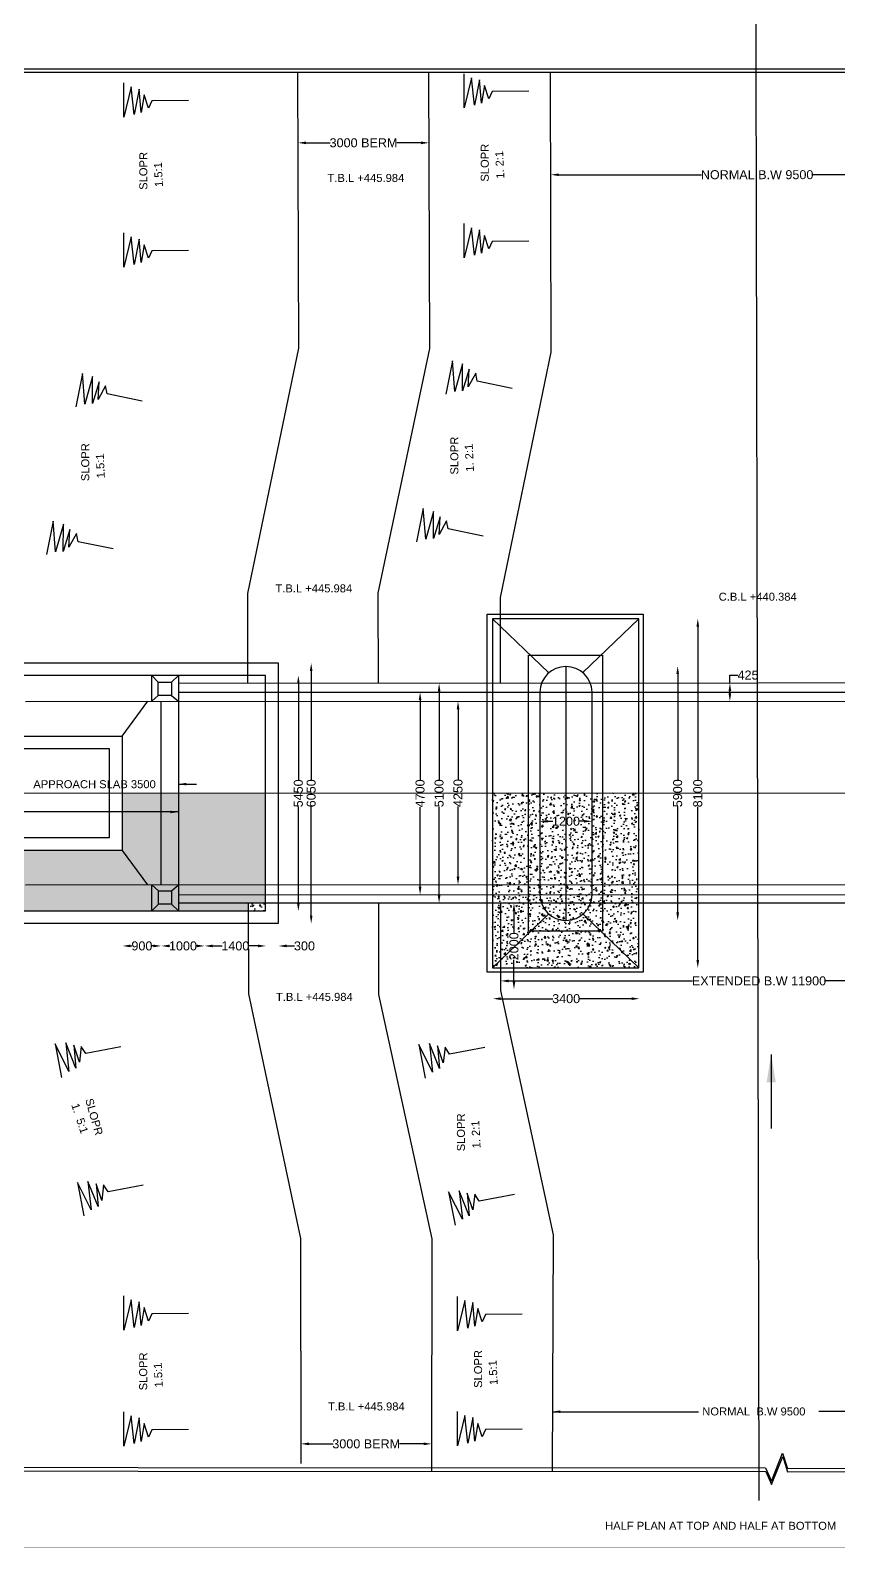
# Model space of a CAD drawing. Header units: inches. Extents: x 85560 to 186087, y -228023 to -165458.
# Drawn here: x 107824 to 128015, y -228007 to -190093 of the extents above; entities that cross this region are included whole.
import ezdxf

# ---------------------------------------------------------------- set-up
doc = ezdxf.new("R2010")
doc.units = ezdxf.units.IN
doc.header["$MEASUREMENT"] = 0
doc.styles.get("Standard").update_dxf_attribs({"font": 'arial.ttf'})
doc.dimstyles.new('ST100', dxfattribs={"dimtxt": 225, "dimasz": 200, "dimexe": 0, "dimexo": 300, "dimgap": 0.09, "dimtad": 0, "dimtih": 1, "dimtoh": 1, "dimdec": 0, "dimzin": 0, "dimdsep": 46, "dimtxsty": 'Standard', "dimcen": 0, "dimse1": 1, "dimse2": 1, "dimadec": 0, "dimazin": 0, "dimtfac": 1, "dimtdec": 0, "dimtofl": 0, "dimtmove": 0, "dimatfit": 3, "dimfxl": 2000, "dimtolj": 1, "dimtzin": 0, "dimarcsym": 0})
pattern_1 = [(50, (0, 0), (358.6301, -31.37607), [37.5, -412.5]), (355, (0, 0), (-69.37567, 376.09607), [30, -330]), (100.4514, (29.9, -2.6), (289.2547, 344.71977), [31.8701, -350.57106]), (46.1842, (0, 100), (533.6205, -82.7595), [56.25, -618.75]), (96.6356, (44.47, 93.1), (467.3314, 487.0589), [47.8051, -525.8565]), (351.1842, (0, 100), (467.331, 487.0593), [45, -495]), (21, (50, 75), (298.45353, -201.30945), [37.5, -412.5]), (326, (50, 75), (121.65767, 362.575), [30, -330]), (71.4514, (74.87, 58.22), (420.1113, 161.26525), [31.8701, -350.57106]), (37.5, (0, 0), (6.07993, 166.44693), [0, -326, 0, -335, 0, -331.25]), (7.5, (0, 0), (131.53477, 197.20586), [0, -191, 0, -318.5, 0, -126.25]), (327.5, (-111.5, 0), (266.91122, -11.277436), [0, -125, 0, -390, 0, -517.5]), (317.5, (-161.5, 0), (291.59308, 50.0525), [0, -162.5, 0, -259, 0, -367.5])]

# ---------------------------------------------------------------- blocks, each defined once
blk = doc.blocks.new('*D51')
at = {"color": 0, "lineweight": -2, "transparency": 16777216}
for p, q in [((114710, -192904), (115317, -192904)), ((117581, -192904), (116975, -192904))]:
    blk.add_line(p, q, dxfattribs=at)
at = {"color": 0, "transparency": 16777216}
for points in [[(114710, -192871), (114710, -192938), (114510, -192904)], [(117581, -192871), (117581, -192938), (117781, -192904)]]:
    blk.add_solid(points, dxfattribs=at)
at = {"layer": 'Defpoints', "color": 0, "transparency": 16777216}
for p in [(114510, -192875), (117781, -192863), (117781, -192904)]:
    blk.add_point(p, dxfattribs=at)
at = {"color": 0, "transparency": 16777216, "insert": (116146, -192904), "char_height": 225, "attachment_point": 5}
blk.add_mtext('\\A1;3000 BERM', dxfattribs=at)
blk = doc.blocks.new('*D52')
at = {"color": 0, "lineweight": -2, "transparency": 16777216}
for p, q in [((121025, -193701), (124592, -193701)), ((130931, -193701), (127365, -193701))]:
    blk.add_line(p, q, dxfattribs=at)
at = {"color": 0, "transparency": 16777216}
for points in [[(121025, -193668), (121025, -193735), (120825, -193701)], [(130931, -193668), (130931, -193735), (131131, -193701)]]:
    blk.add_solid(points, dxfattribs=at)
at = {"layer": 'Defpoints', "color": 0, "transparency": 16777216}
for p in [(120825, -193711), (131131, -193701), (131131, -193727)]:
    blk.add_point(p, dxfattribs=at)
at = {"color": 0, "transparency": 16777216, "insert": (125978, -193701), "char_height": 225, "attachment_point": 5}
blk.add_mtext('\\A1;NORMAL B.W 9500', dxfattribs=at)
blk = doc.blocks.new('*D57')
at = {"color": 0, "lineweight": -2, "transparency": 16777216}
for p, q in [((110325, -212972), (110362, -212972)), ((110895, -212972), (110859, -212972))]:
    blk.add_line(p, q, dxfattribs=at)
at = {"color": 0, "transparency": 16777216}
for points in [[(110325, -212938), (110325, -213005), (110125, -212972)], [(110895, -212938), (110895, -213005), (111095, -212972)]]:
    blk.add_solid(points, dxfattribs=at)
at = {"layer": 'Defpoints', "color": 0, "transparency": 16777216}
for p in [(110125, -212972), (111095, -212972), (111095, -212972)]:
    blk.add_point(p, dxfattribs=at)
at = {"color": 0, "transparency": 16777216, "insert": (110610, -212972), "char_height": 225, "attachment_point": 5}
blk.add_mtext('\\A1;900', dxfattribs=at)
blk = doc.blocks.new('*D58')
at = {"color": 0, "lineweight": -2, "transparency": 16777216}
for p, q in [((111295, -212972), (111311, -212972)), ((111976, -212972), (111961, -212972))]:
    blk.add_line(p, q, dxfattribs=at)
at = {"color": 0, "transparency": 16777216}
for points in [[(111295, -212938), (111295, -213005), (111095, -212972)], [(111976, -212938), (111976, -213005), (112176, -212972)]]:
    blk.add_solid(points, dxfattribs=at)
at = {"layer": 'Defpoints', "color": 0, "transparency": 16777216}
for p in [(111095, -212972), (112176, -212972), (112176, -212972)]:
    blk.add_point(p, dxfattribs=at)
at = {"color": 0, "transparency": 16777216, "insert": (111636, -212972), "char_height": 225, "attachment_point": 5}
blk.add_mtext('\\A1;1000', dxfattribs=at)
blk = doc.blocks.new('*D59')
at = {"color": 0, "lineweight": -2, "transparency": 16777216}
for p, q in [((112376, -212972), (112619, -212972)), ((113512, -212972), (113269, -212972))]:
    blk.add_line(p, q, dxfattribs=at)
at = {"color": 0, "transparency": 16777216}
for points in [[(112376, -212938), (112376, -213005), (112176, -212972)], [(113512, -212938), (113512, -213005), (113712, -212972)]]:
    blk.add_solid(points, dxfattribs=at)
at = {"layer": 'Defpoints', "color": 0, "transparency": 16777216}
for p in [(112176, -212972), (113712, -212972), (113712, -212972)]:
    blk.add_point(p, dxfattribs=at)
at = {"color": 0, "transparency": 16777216, "insert": (112944, -212972), "char_height": 225, "attachment_point": 5}
blk.add_mtext('\\A1;1400', dxfattribs=at)
blk = doc.blocks.new('*D60')
at = {"color": 0, "lineweight": -2, "transparency": 16777216}
for p, q in [((113512, -212972), (113312, -212972)), ((114223, -212972), (114423, -212972))]:
    blk.add_line(p, q, dxfattribs=at)
at = {"color": 0, "transparency": 16777216}
for points in [[(113512, -212938), (113512, -213005), (113712, -212972)], [(114223, -212938), (114223, -213005), (114023, -212972)]]:
    blk.add_solid(points, dxfattribs=at)
at = {"layer": 'Defpoints', "color": 0, "transparency": 16777216}
for p in [(113712, -212972), (114023, -212972), (114023, -212972)]:
    blk.add_point(p, dxfattribs=at)
at = {"color": 0, "transparency": 16777216, "insert": (114671, -212972), "char_height": 225, "attachment_point": 5}
blk.add_mtext('\\A1;300', dxfattribs=at)
blk = doc.blocks.new('*D61')
at = {"color": 0, "lineweight": -2, "transparency": 16777216}
for p, q in [((114518, -206414), (114518, -208823)), ((114518, -211903), (114518, -209495))]:
    blk.add_line(p, q, dxfattribs=at)
at = {"color": 0, "transparency": 16777216}
for points in [[(114485, -206414), (114551, -206414), (114518, -206214)], [(114485, -211903), (114551, -211903), (114518, -212103)]]:
    blk.add_solid(points, dxfattribs=at)
at = {"layer": 'Defpoints', "color": 0, "transparency": 16777216}
for p in [(114513, -206214), (114518, -206214), (114513, -212103)]:
    blk.add_point(p, dxfattribs=at)
at = {"color": 0, "transparency": 16777216, "insert": (114518, -209159), "char_height": 225, "attachment_point": 5, "rotation": 90}
blk.add_mtext('\\A1;5450', dxfattribs=at)
blk = doc.blocks.new('*D62')
at = {"color": 0, "lineweight": -2, "transparency": 16777216}
for p, q in [((114839, -206104), (114839, -208821)), ((114839, -212211), (114839, -209493))]:
    blk.add_line(p, q, dxfattribs=at)
at = {"color": 0, "transparency": 16777216}
for points in [[(114805, -206104), (114872, -206104), (114839, -205904)], [(114805, -212211), (114872, -212211), (114839, -212411)]]:
    blk.add_solid(points, dxfattribs=at)
at = {"layer": 'Defpoints', "color": 0, "transparency": 16777216}
for p in [(114839, -205904), (114847, -205904), (114847, -212411)]:
    blk.add_point(p, dxfattribs=at)
at = {"color": 0, "transparency": 16777216, "insert": (114839, -209157), "char_height": 225, "attachment_point": 5, "rotation": 90}
blk.add_mtext('\\A1;6050', dxfattribs=at)
blk = doc.blocks.new('*D63')
at = {"color": 0, "lineweight": -2, "transparency": 16777216}
for p, q in [((117559, -206827), (117559, -208820)), ((117559, -211493), (117559, -209500))]:
    blk.add_line(p, q, dxfattribs=at)
at = {"color": 0, "transparency": 16777216}
for points in [[(117526, -206827), (117592, -206827), (117559, -206627)], [(117526, -211493), (117592, -211493), (117559, -211693)]]:
    blk.add_solid(points, dxfattribs=at)
at = {"layer": 'Defpoints', "color": 0, "transparency": 16777216}
for p in [(117559, -206627), (117560, -206627), (117560, -211693)]:
    blk.add_point(p, dxfattribs=at)
at = {"color": 0, "transparency": 16777216, "insert": (117559, -209160), "char_height": 225, "attachment_point": 5, "rotation": 90}
blk.add_mtext('\\A1;4700', dxfattribs=at)
blk = doc.blocks.new('*D64')
at = {"color": 0, "lineweight": -2, "transparency": 16777216}
for p, q in [((118034, -206609), (118034, -208820)), ((118034, -211703), (118034, -209492))]:
    blk.add_line(p, q, dxfattribs=at)
at = {"color": 0, "transparency": 16777216}
for points in [[(118001, -206609), (118067, -206609), (118034, -206409)], [(118001, -211703), (118067, -211703), (118034, -211903)]]:
    blk.add_solid(points, dxfattribs=at)
at = {"layer": 'Defpoints', "color": 0, "transparency": 16777216}
for p in [(118028, -206409), (118028, -211903), (118034, -211903)]:
    blk.add_point(p, dxfattribs=at)
at = {"color": 0, "transparency": 16777216, "insert": (118034, -209156), "char_height": 225, "attachment_point": 5, "rotation": 90}
blk.add_mtext('\\A1;5100', dxfattribs=at)
blk = doc.blocks.new('*D65')
at = {"color": 0, "lineweight": -2, "transparency": 16777216}
for p, q in [((118507, -207058), (118507, -208810)), ((118507, -211243), (118507, -209491))]:
    blk.add_line(p, q, dxfattribs=at)
at = {"color": 0, "transparency": 16777216}
for points in [[(118474, -207058), (118541, -207058), (118507, -206858)], [(118474, -211243), (118541, -211243), (118507, -211443)]]:
    blk.add_solid(points, dxfattribs=at)
at = {"layer": 'Defpoints', "color": 0, "transparency": 16777216}
for p in [(118505, -206858), (118507, -211443), (118507, -211443)]:
    blk.add_point(p, dxfattribs=at)
at = {"color": 0, "transparency": 16777216, "insert": (118507, -209151), "char_height": 225, "attachment_point": 5, "rotation": 90}
blk.add_mtext('\\A1;4250', dxfattribs=at)
blk = doc.blocks.new('*D66')
at = {"color": 0, "lineweight": -2, "transparency": 16777216}
for p, q in [((120750, -209857), (120878, -209857)), ((121656, -209857), (121528, -209857))]:
    blk.add_line(p, q, dxfattribs=at)
at = {"color": 0, "transparency": 16777216}
for points in [[(120750, -209824), (120750, -209890), (120550, -209857)], [(121656, -209824), (121656, -209890), (121856, -209857)]]:
    blk.add_solid(points, dxfattribs=at)
at = {"layer": 'Defpoints', "color": 0, "transparency": 16777216}
for p in [(120550, -209856), (121856, -209856), (121856, -209857)]:
    blk.add_point(p, dxfattribs=at)
at = {"color": 0, "transparency": 16777216, "insert": (121203, -209857), "char_height": 225, "attachment_point": 5}
blk.add_mtext('\\A1;1200', dxfattribs=at)
blk = doc.blocks.new('*D67')
at = {"color": 0, "lineweight": -2, "transparency": 16777216}
for p, q in [((119904, -212103), (119904, -212644)), ((119904, -213860), (119904, -213319))]:
    blk.add_line(p, q, dxfattribs=at)
at = {"color": 0, "transparency": 16777216}
for points in [[(119871, -212103), (119938, -212103), (119904, -211903)], [(119871, -213860), (119938, -213860), (119904, -214060)]]:
    blk.add_solid(points, dxfattribs=at)
at = {"layer": 'Defpoints', "color": 0, "transparency": 16777216}
for p in [(119875, -211903), (119875, -214060), (119904, -214060)]:
    blk.add_point(p, dxfattribs=at)
at = {"color": 0, "transparency": 16777216, "insert": (119904, -212981), "char_height": 225, "attachment_point": 5, "rotation": 90}
blk.add_mtext('\\A1;2000', dxfattribs=at)
blk = doc.blocks.new('*D68')
at = {"color": 0, "lineweight": -2, "transparency": 16777216}
for p, q in [((119574, -214290), (120873, -214290)), ((122843, -214290), (121544, -214290))]:
    blk.add_line(p, q, dxfattribs=at)
at = {"color": 0, "transparency": 16777216}
for points in [[(119574, -214256), (119574, -214323), (119374, -214290)], [(122843, -214256), (122843, -214323), (123043, -214290)]]:
    blk.add_solid(points, dxfattribs=at)
at = {"layer": 'Defpoints', "color": 0, "transparency": 16777216}
for p in [(119374, -214286), (123043, -214286), (123043, -214290)]:
    blk.add_point(p, dxfattribs=at)
at = {"color": 0, "transparency": 16777216, "insert": (121208, -214290), "char_height": 225, "attachment_point": 5}
blk.add_mtext('\\A1;3400', dxfattribs=at)
blk = doc.blocks.new('*D69')
at = {"color": 0, "lineweight": -2, "transparency": 16777216}
for p, q in [((123994, -206177), (123994, -208820)), ((123994, -212135), (123994, -209491))]:
    blk.add_line(p, q, dxfattribs=at)
at = {"color": 0, "transparency": 16777216}
for points in [[(123961, -206177), (124027, -206177), (123994, -205977)], [(123961, -212135), (124027, -212135), (123994, -212335)]]:
    blk.add_solid(points, dxfattribs=at)
at = {"layer": 'Defpoints', "color": 0, "transparency": 16777216}
for p in [(123980, -205977), (123980, -212335), (123994, -212335)]:
    blk.add_point(p, dxfattribs=at)
at = {"color": 0, "transparency": 16777216, "insert": (123994, -209156), "char_height": 225, "attachment_point": 5, "rotation": 90}
blk.add_mtext('\\A1;5900', dxfattribs=at)
blk = doc.blocks.new('*D70')
at = {"color": 0, "lineweight": -2, "transparency": 16777216}
for p, q in [((124496, -204995), (124496, -208823)), ((124496, -213323), (124496, -209495))]:
    blk.add_line(p, q, dxfattribs=at)
at = {"color": 0, "transparency": 16777216}
for points in [[(124463, -204995), (124530, -204995), (124496, -204795)], [(124463, -213323), (124530, -213323), (124496, -213523)]]:
    blk.add_solid(points, dxfattribs=at)
at = {"layer": 'Defpoints', "color": 0, "transparency": 16777216}
for p in [(124483, -204795), (124483, -213523), (124496, -213523)]:
    blk.add_point(p, dxfattribs=at)
at = {"color": 0, "transparency": 16777216, "insert": (124496, -209159), "char_height": 225, "attachment_point": 5, "rotation": 90}
blk.add_mtext('\\A1;8100', dxfattribs=at)
blk = doc.blocks.new('*D71')
at = {"color": 0, "lineweight": -2, "transparency": 16777216}
for p, q in [((125298, -206404), (125298, -206204)), ((125298, -206204), (125498, -206204)), ((125298, -206657), (125298, -206604))]:
    blk.add_line(p, q, dxfattribs=at)
at = {"color": 0, "transparency": 16777216}
for points in [[(125265, -206604), (125332, -206604), (125298, -206404)], [(125265, -206657), (125332, -206657), (125298, -206857)]]:
    blk.add_solid(points, dxfattribs=at)
at = {"layer": 'Defpoints', "color": 0, "transparency": 16777216}
for p in [(125298, -206404), (125298, -206404), (125299, -206857)]:
    blk.add_point(p, dxfattribs=at)
at = {"color": 0, "transparency": 16777216, "insert": (125752, -206204), "char_height": 225, "attachment_point": 5}
blk.add_mtext('\\A1;425', dxfattribs=at)
blk = doc.blocks.new('*D74')
at = {"color": 0, "lineweight": -2, "transparency": 16777216}
for p, q in [((119771, -213846), (124368, -213846)), ((132279, -213846), (127682, -213846))]:
    blk.add_line(p, q, dxfattribs=at)
at = {"color": 0, "transparency": 16777216}
for points in [[(119771, -213813), (119771, -213880), (119571, -213846)], [(132279, -213813), (132279, -213880), (132479, -213846)]]:
    blk.add_solid(points, dxfattribs=at)
at = {"layer": 'Defpoints', "color": 0, "transparency": 16777216}
for p in [(132479, -213821), (119571, -213849), (132479, -213846)]:
    blk.add_point(p, dxfattribs=at)
at = {"color": 0, "transparency": 16777216, "insert": (126025, -213846), "char_height": 225, "attachment_point": 5}
blk.add_mtext('\\A1;EXTENDED B.W 11900', dxfattribs=at)
blk = doc.blocks.new('*D77')
at = {"color": 0, "lineweight": -2, "transparency": 16777216}
for p, q in [((114782, -225414), (115385, -225414)), ((117646, -225414), (117043, -225414))]:
    blk.add_line(p, q, dxfattribs=at)
at = {"color": 0, "transparency": 16777216}
for points in [[(114782, -225380), (114782, -225447), (114582, -225414)], [(117646, -225380), (117646, -225447), (117846, -225414)]]:
    blk.add_solid(points, dxfattribs=at)
at = {"layer": 'Defpoints', "color": 0, "transparency": 16777216}
for p in [(114582, -225150), (117846, -225152), (117846, -225414)]:
    blk.add_point(p, dxfattribs=at)
at = {"color": 0, "transparency": 16777216, "insert": (116214, -225414), "char_height": 225, "attachment_point": 5}
blk.add_mtext('\\A1;3000 BERM', dxfattribs=at)

msp = doc.modelspace()

# ---------------------------------------------------------------- hatches: boundary and pattern name
h = msp.add_hatch()
h.set_pattern_fill('AR-CONC', color=256, scale=50, style=0)
h.set_pattern_definition(pattern_1)
h.paths.add_polyline_path([(107703.4, -210589.5), (105532.5, -210589.5), (105532.5, -211446.5), (107703.4, -211446.5)])
h.paths.add_polyline_path([(110861.8, -211445.5), (107703.4, -211446.5), (105532.5, -211446.5), (105532.5, -212092.7), (110862, -212092.7)])
h.paths.add_polyline_path([(110121.1, -210589.5), (107703.4, -210589.5), (107703.4, -211446.5), (110752.8, -211445.5)])
h.paths.add_polyline_path([(111084.2, -209150.3), (110121.1, -209150.4), (110121.1, -210589.5), (110752.8, -211445.5), (111084.9, -211445.4)])
h.paths.add_polyline_path([(111520.4, -211445.2), (110861.8, -211445.5), (111023.2, -211598), (111352.5, -211598)])
h.paths.add_polyline_path([(111023.2, -211598), (110861.8, -211445.5), (110862, -212092.7), (111023.2, -211927)])
h.paths.add_polyline_path([(111352.5, -211927), (111023.2, -211927), (110862, -212092.7), (111520.4, -212092.7)])
h.paths.add_polyline_path([(111352.5, -211598), (111023.2, -211598), (111023.2, -211927), (111352.5, -211927)])
h.paths.add_polyline_path([(111520.4, -211445.2), (111352.5, -211598), (111352.5, -211927), (111520.4, -212092.7)])
h.paths.add_polyline_path([(113265.1, -211903), (111520.4, -211903), (111520.4, -212092.7), (113265.5, -212092.7)])
h.paths.add_polyline_path([(113698.2, -211694.7), (111520.4, -211695.7), (111520.4, -211903), (113698.2, -211903)])
h.paths.add_polyline_path([(113698.2, -211444.5), (111520.4, -211445.2), (111520.4, -211695.7), (113698.2, -211694.7)])
h.paths.add_polyline_path([(113698.2, -209150), (111520.4, -209150.2), (111520.4, -211445.2), (113698.2, -211444.5)])
h.paths.add_polyline_path([(111520.4, -209150.2), (111084.2, -209150.3), (111084.9, -211445.4), (111520.4, -211445.2)])
h.paths.add_polyline_path([(105753.5, -210846.9), (106362.6, -210846.9), (106362.6, -211189.1), (105753.5, -211189.1)], flags=24)
h.paths.add_polyline_path([(106157.4, -211598.5), (106767.4, -211598.5), (106767.4, -211940.7), (106157.4, -211940.7)], flags=24)
h = msp.add_hatch()
h.set_pattern_fill('AR-CONC', color=256, scale=50, style=0)
h.set_pattern_definition(pattern_1)
h.paths.add_polyline_path([(120267.6, -209149.3), (119366.1, -209149.4), (119366.1, -211442.7), (120267.6, -211442.4)])
h.paths.add_polyline_path([(120549.2, -209149.3), (120267.6, -209149.3), (120267.6, -211442.4), (120550.3, -211442.3)])
h.paths.add_polyline_path([(121202.6, -209149.2), (120549.2, -209149.3), (120550.3, -211442.3), (121203.1, -211442.1)])
h.paths.add_polyline_path([(121855.7, -209149.1), (121202.6, -209149.2), (121203.1, -211442.1), (121855.7, -211441.9)])
h.paths.add_polyline_path([(122120, -209149.1), (121855.7, -209149.1), (121855.7, -211441.9), (122120, -211441.8)])
h.paths.add_polyline_path([(123025.2, -209149), (122120, -209149.1), (122120, -211441.8), (123025.2, -211441.5)])
h.paths.add_polyline_path([(123025.2, -211441.5), (122120, -211441.8), (122120, -211690.9), (123025.2, -211690.5)])
h.paths.add_polyline_path([(122120, -211441.8), (121855.7, -211441.9), (121855.7, -211691), (122120, -211690.9)])
h.paths.add_polyline_path([(121855.7, -211441.9), (121203.1, -211442.1), (121203.2, -211691.3), (121855.7, -211691)])
h.paths.add_polyline_path([(121203.1, -211442.1), (120550.3, -211442.3), (120550.4, -211691.6), (121203.2, -211691.3)])
h.paths.add_polyline_path([(120550.3, -211442.3), (120267.6, -211442.4), (120267.6, -211691.7), (120550.4, -211691.6)])
h.paths.add_polyline_path([(120267.6, -211442.4), (119366.1, -211442.7), (119366.1, -211692.1), (120267.6, -211691.7)])
h.paths.add_polyline_path([(120267.6, -211691.7), (119366.1, -211692.1), (119366.1, -211903), (120267.6, -211903)])
h.paths.add_polyline_path([(120550.4, -211691.6), (120267.6, -211691.7), (120267.6, -211903), (120589.6, -211903, -0.0829216)])
h.paths.add_polyline_path([(121203.2, -211691.3), (120550.4, -211691.6, 0.0829216), (120589.6, -211903), (121203.3, -211903)])
h.paths.add_polyline_path([(121855.7, -211691), (121203.2, -211691.3), (121203.3, -211903), (121816.5, -211903, 0.0831515)])
h.paths.add_polyline_path([(122120, -211690.9), (121855.7, -211691, -0.0831515), (121816.5, -211903), (122120, -211903)])
h.paths.add_polyline_path([(123025.2, -211690.5), (122120, -211690.9), (122120, -211903), (123025.2, -211903)])
h.paths.add_polyline_path([(123025.2, -211903), (122120, -211903), (122120, -212601.5), (122072.9, -212601.5), (123025.2, -213518.2)])
h.paths.add_polyline_path([(122120, -211903), (121816.5, -211903, -0.1283446), (121629.2, -212174.3), (122072.9, -212601.5), (122120, -212601.5)])
h.paths.add_polyline_path([(121816.5, -211903), (121203.3, -211903), (121203.4, -212332.6, 0.3151931)])
h.paths.add_polyline_path([(121203.3, -211903), (120589.6, -211903, 0.3154442), (121203.4, -212332.6)])
h.paths.add_polyline_path([(120589.6, -211903), (120267.6, -211903), (120267.6, -212601.5), (120326.1, -212601.5), (120775.1, -212172.7, -0.1274027)])
h.paths.add_polyline_path([(120267.6, -211903), (119570.6, -211903), (119570.6, -213322.9), (120326.1, -212601.5), (120267.6, -212601.5)])
h.paths.add_polyline_path([(119570.6, -211903), (119366.1, -211903), (119366.1, -213518.2), (119570.6, -213322.9)])
h.paths.add_polyline_path([(122072.9, -212601.5), (120326.1, -212601.5), (119570.6, -213322.9), (119570.6, -213518.2), (123025.2, -213518.2)])
h.paths.add_polyline_path([(119570.6, -213322.9), (119366.1, -213518.2), (119570.6, -213518.2)])
h.paths.add_polyline_path([(121629.2, -212174.3, -0.3724516), (120775.1, -212172.7), (120326.1, -212601.5), (122072.9, -212601.5)])
h.paths.add_polyline_path([(120821.4, -209685.7), (121583.9, -209685.7), (121583.9, -210028), (120821.4, -210028)], flags=9)
h.paths.add_polyline_path([(119733.1, -213375.2), (119733.1, -212587.7), (120075.4, -212587.7), (120075.4, -213375.2)], flags=9)
h = msp.add_hatch()
h.set_pattern_fill('AR-CONC', color=256, scale=50, style=0)
h.set_pattern_definition(pattern_1)
h.paths.add_polyline_path([(113698.2, -211903), (113265.1, -211903), (113265.5, -212092.7), (113698.2, -212092.7)])

# ---------------------------------------------------------------- linework, layer by layer
at = {"const_width": 10}
msp.add_lwpolyline([(85565.1, -165462.9), (186079.3, -165462.9), (186079.3, -228002.1), (85565.1, -228002.1)], close=True, dxfattribs=at)
for points in [[(125893.9, -166659.9), (126017.9, -226831.9)], [(96995.7, -191051.5), (129319.1, -191051.5), (129458.5, -190718.4), (129746.4, -191427.1), (129876.8, -191045.5), (151775.8, -191045.5)], [(96995.7, -191135.5), (129319.1, -191135.5), (129458.5, -190802.5), (129746.4, -191511.1), (129876.8, -191129.6), (151775.8, -191129.6)], [(111773.3, -191845.9), (110859.4, -191853.9), (110775.1, -192037.2), (110667.8, -191701.8), (110594.4, -192144.5), (110545.5, -191559.2), (110420.4, -192194.7), (110343, -191506.3), (110157.2, -192261.6), (110157.2, -191405.6)], [(113258.6, -206412.3), (113258.6, -204163.1), (114529.3, -198036.2), (114504.1, -191135.5)], [(116520.6, -206410.1), (116510.7, -204157.3), (117799.8, -198041.7), (117774.7, -191135.5)], [(120273, -191616.2), (119359.1, -191624.2), (119274.8, -191807.6), (119167.5, -191472.2), (119094.1, -191914.8), (119045.2, -191329.6), (118920.2, -191965.1), (118842.7, -191276.6), (118656.9, -192031.9), (118656.9, -191175.9)], [(119568.1, -206408.1), (119568.1, -204265.4), (120837, -198133.1), (120818.7, -191135.5)], [(111773.3, -195593.5), (110859.4, -195601.5), (110775.1, -195784.8), (110667.8, -195449.4), (110594.4, -195892.1), (110545.5, -195306.8), (110420.4, -195942.3), (110343, -195253.9), (110157.2, -196009.2), (110157.2, -195153.1)], [(120273, -195363.8), (119359.1, -195371.8), (119274.8, -195555.2), (119167.5, -195219.7), (119094.1, -195662.4), (119045.2, -195077.2), (118920.2, -195712.7), (118842.7, -195024.2), (118656.9, -195779.5), (118656.9, -194923.5)], [(110618.6, -199356.4), (109743, -199179.4), (109704.3, -198975.1), (109515.7, -199319.5), (109541.6, -198875.5), (109374.5, -199420.8), (109376.5, -198745.3), (109182.8, -199436.5), (109122.5, -198669.1), (108956.1, -199502.9)], [(119863.2, -199038.5), (118987.6, -198861.5), (118948.9, -198657.2), (118760.3, -199001.5), (118786.1, -198557.5), (118619.1, -199102.8), (118621.1, -198427.4), (118427.4, -199118.6), (118367.1, -198351.2), (118200.7, -199184.9)], [(119135.4, -202729.6), (118259.8, -202552.6), (118221.1, -202348.4), (118032.5, -202692.7), (118058.4, -202248.7), (117891.3, -202794), (117893.3, -202118.5), (117699.6, -202809.7), (117639.3, -202042.3), (117472.9, -202876.1)], [(109890.8, -203047.6), (109015.2, -202870.6), (108976.5, -202666.3), (108787.9, -203010.6), (108813.8, -202566.7), (108646.7, -203111.9), (108648.7, -202436.5), (108455, -203127.7), (108394.7, -202360.3), (108228.3, -203194.1)], [(119366.1, -204795.5), (120772.3, -206150)], [(123025.2, -204795.5), (121620.5, -206140.6)], [(105209.7, -205897.6), (114014.5, -205897.6), (114014.5, -212410.1), (105218.6, -212410.1), (105218.6, -210260.7), (109799.7, -210260.7), (109799.7, -208043.6), (105214.8, -208043.6), (105209.7, -205897.6)], [(105529.2, -206212.2), (105529.2, -207729.5), (110121.1, -207729.5), (110121.1, -210589.5), (105532.5, -210589.5), (105532.5, -212092.7), (113698.2, -212092.7), (113698.2, -206212), (105529.2, -206212)], [(110861.1, -206859.2), (110861.1, -206212)], [(111014, -206379.1), (110861.1, -206212)], [(111520.4, -206212), (111347.8, -206379.1)], [(111520.4, -206212), (111520.4, -212092.7)], [(121201.8, -205989.1), (121203.4, -212332.6)], [(140495.5, -206394.1), (111520.4, -206413.5)], [(111520.4, -206627.2), (140495.5, -206627.2)], [(107703.4, -206859.7), (146460.5, -206853.7)], [(110121.1, -207729.5), (110757, -206859.2)], [(111014, -206714.6), (110861.1, -206859.2)], [(111083.4, -206859.2), (111084.9, -211445.4)], [(111347.8, -206714.6), (111520.4, -206859.1)], [(89544.8, -209152.6), (162113.3, -209144.8)], [(110121.1, -210589.5), (110752.8, -211445.5)], [(107703.4, -211446.5), (146464.5, -211433.9)], [(110862, -212092.7), (110861.8, -211445.5)], [(110861.8, -211445.5), (111023.2, -211598)], [(111352.5, -211598), (111520.4, -211445.2)], [(111023.2, -211927), (110862, -212092.7)], [(111352.5, -211927), (111520.4, -212092.7)], [(111520.4, -211695.7), (140495.5, -211682.5)], [(140495.5, -211903), (111520.4, -211903)], [(113265.1, -211903), (113270.4, -214170.3), (114570.7, -220280.8), (114583.8, -225902.1)], [(116522.6, -211903), (116522.6, -214186.9), (117849, -220287.3), (117845.9, -226097.4)], [(119570.6, -211903), (119570.6, -214081.6), (120880.5, -220187.9), (120857.5, -226099)], [(120775.1, -212172.7), (119366.1, -213518.2)], [(121629.2, -212174.3), (123025.2, -213518.2)], [(110087.3, -215492.9), (109209.7, -215659.8), (109096.7, -215485.3), (109052.2, -215875.3), (108908.4, -215454.5), (108959.7, -216022.5), (108706.4, -215396.3), (108788.2, -216109.5), (108442.4, -215421.7), (108603.3, -216256.6)], [(119172.4, -215507.8), (118294.7, -215674.7), (118181.7, -215500.2), (118137.2, -215890.2), (117993.4, -215469.4), (118044.8, -216037.4), (117791.4, -215411.2), (117873.3, -216124.4), (117527.4, -215436.6), (117688.4, -216271.5)], [(110644.4, -218950.8), (109766.8, -219117.8), (109653.8, -218943.3), (109609.3, -219333.3), (109465.5, -218912.5), (109516.8, -219480.5), (109263.4, -218854.3), (109345.3, -219567.4), (108999.5, -218879.7), (109160.4, -219714.6)], [(119915.3, -219183.8), (119037.7, -219350.7), (118924.7, -219176.2), (118880.2, -219566.3), (118736.4, -219145.4), (118787.7, -219713.4), (118534.4, -219087.3), (118616.2, -219800.4), (118270.4, -219112.7), (118431.3, -219947.5)], [(111773.3, -222154.3), (110859.4, -222162.3), (110775.1, -222345.6), (110667.8, -222010.2), (110594.4, -222452.9), (110545.5, -221867.6), (110420.4, -222503.2), (110343, -221814.7), (110157.2, -222570), (110157.2, -221714)], [(120107.9, -222171.6), (119194, -222179.6), (119109.8, -222362.9), (119002.4, -222027.5), (118929.1, -222470.2), (118880.1, -221884.9), (118755.1, -222520.4), (118677.7, -221831.9), (118491.8, -222587.3), (118491.8, -221731.2)], [(111773.3, -225051.8), (110859.4, -225059.8), (110775.1, -225243.1), (110667.8, -224907.7), (110594.4, -225350.4), (110545.5, -224765.1), (110420.4, -225400.6), (110343, -224712.2), (110157.2, -225467.5), (110157.2, -224611.4)], [(120106.2, -225045.4), (119192.3, -225053.4), (119108.1, -225236.7), (119000.7, -224901.3), (118927.3, -225344), (118878.4, -224758.7), (118753.4, -225394.3), (118675.9, -224705.8), (118490.1, -225461.1), (118490.1, -224605.1)], [(94826.3, -225998.2), (126189.5, -226015.1), (126333.6, -226344.6), (126615.3, -225644.3), (126735.9, -226025.4), (153544.8, -226001.7)], [(94831.3, -226085), (126194.5, -226101.9), (126338.6, -226431.5), (126620.3, -225731.2), (126740.9, -226112.3), (153549.7, -226088.5)]]:
    msp.add_lwpolyline(points)
for points in [[(119231.8, -204684.9), (123132.4, -204684.9), (123132.4, -213622.8), (119231.8, -213622.8)], [(119366.1, -213518.2), (123025.2, -213518.2), (123025.2, -204795.5), (119366.1, -204795.5)], [(120267.6, -205701.9), (122120, -205701.9), (122120, -212601.5), (120267.6, -212601.5)], [(111014, -206379.1), (111347.8, -206379.1), (111347.8, -206714.6), (111014, -206714.6)], [(111023.2, -211598), (111352.5, -211598), (111352.5, -211927), (111023.2, -211927)]]:
    msp.add_lwpolyline(points, close=True)
msp.add_lwpolyline([(120548.1, -206627.2), (120550.4, -211691.6, 0.9825455), (121855.7, -211691), (121855.7, -206627.2, 0.9759043), (120548.1, -206627.2, 0.9800325)], format="xyb")

# ---------------------------------------------------------------- texts
for s, rotation, p in [(' SLOPR', 90, (119274.7, -193951)), (' SLOPR', 90, (110745.3, -194156.3)), (' 1. 2:1', 92.7958, (119669.9, -193874.2)), (' 1.5:1', 92.7958, (111140.5, -194079.6)), (' SLOPR', 90, (109294.4, -201434.7)), (' SLOPR', 90, (118514.8, -201270.2)), (' 1. 2:1', 92.7958, (118910, -201193.5)), (' 1.5:1', 92.7958, (109689.7, -201357.9)), (' SLOPR', 285.75895, (109171.6, -216739.3)), (' 1.  5:1', 288.55474, (108816.1, -216869.9)), (' SLOPR', 90, (118679.4, -218180.9)), (' 1. 2:1', 92.7958, (119074.6, -218104.1)), (' SLOPR', 90, (110741.7, -224154.7)), (' SLOPR', 90, (119107.8, -224092.8)), (' 1.5:1', 92.7958, (111136.9, -224077.9)), (' 1.5:1', 92.7958, (119503, -224016))]:
    msp.add_text(s, height=200, rotation=rotation).set_placement(p)
for s, p in [(' T.B.L +445.984', (115168, -193880.9)), (' T.B.L +445.984', (113867.5, -204137.2)), (' C.B.L +440.384', (124940.7, -204345.2)), (' APPROACH SLAB 3500', (107820, -209029.9)), (' T.B.L +445.984', (113880.6, -214343.9)), (' T.B.L +445.984', (115179.9, -224578.2)), (' NORMAL  B.W 9500', (124530.6, -224703.3)), (' HALF PLAN AT TOP AND HALF AT BOTTOM', (122102.7, -227560.9))]:
    msp.add_text(s, height=200).set_placement(p)

# ---------------------------------------------------------------- dimensions: what is measured, and where the dimension line sits
for base, p1, p2, text, picture, middle in [((117781, -192904.2), (114510.5, -192875.2), (117781, -192863.3), '3000 BERM', '*D51', (116145.7, -192904.2)), ((131131.3, -193701.3), (120825.4, -193711.4), (131131.3, -193727.5), 'NORMAL B.W 9500', '*D52', (125978.4, -193701.3)), ((121855.7, -209856.9), (120549.6, -209856.3), (121855.7, -209856.3), '1200', '*D66', (121202.7, -209856.9)), ((111095.4, -212971.8), (110125.2, -212971.8), (111095.4, -212971.8), '900', '*D57', (110610.3, -212971.8)), ((112175.9, -212971.8), (111095.4, -212971.8), (112175.9, -212971.8), '1000', '*D58', (111635.7, -212971.8)), ((113711.7, -212971.8), (112175.9, -212971.8), (113711.7, -212971.8), '1400', '*D59', (112943.8, -212971.8)), ((114023.2, -212971.8), (113711.7, -212971.8), (114023.2, -212971.8), '300', '*D60', (114671.3, -212971.8)), ((132478.8, -213846.3), (119570.6, -213848.8), (132478.8, -213820.9), 'EXTENDED B.W 11900', '*D74', (126024.7, -213846.3)), ((123043.1, -214289.7), (119373.6, -214286.4), (123043.1, -214286.4), '3400', '*D68', (121208.4, -214289.7)), ((117846.4, -225413.6), (114582, -225150.1), (117846.4, -225151.9), '3000 BERM', '*D77', (116214.2, -225413.6))]:
    dim = msp.add_linear_dim(base=base, p1=p1, p2=p2, text=text, dimstyle='ST100')
    dim.commit()
    dim.dimension.update_dxf_attribs({"geometry": picture, "text_midpoint": middle})
for base, p1, p2, text, picture, middle in [((124496.4, -213522.9), (124483.3, -204794.6), (124483.3, -213522.9), '8100', '*D70', (124496.4, -209158.8)), ((114518.1, -206214.2), (114513.2, -212103.5), (114513.2, -206214.2), '5450', '*D61', (114518.1, -209158.9)), ((114838.6, -205903.7), (114847.3, -212410.6), (114847.3, -205903.7), '6050', '*D62', (114838.6, -209157.2)), ((123993.9, -212334.6), (123979.5, -205976.9), (123979.5, -212334.6), '5900', '*D69', (123993.9, -209155.7)), ((117559.1, -206627.2), (117560.5, -211693), (117560.5, -206627.2), '4700', '*D63', (117559.1, -209160.1)), ((118034.1, -211903), (118028.4, -206409.1), (118028.4, -211903), '5100', '*D64', (118034.1, -209156.1)), ((118507.4, -211443), (118505.3, -206858), (118506.8, -211443), '4250', '*D65', (118507.4, -209150.5)), ((119904.2, -214059.8), (119875.3, -211903), (119875.3, -214059.8), '2000', '*D67', (119904.2, -212981.4))]:
    dim = msp.add_linear_dim(base=base, p1=p1, p2=p2, angle=90, text=text, dimstyle='ST100', override={"dimtih": 0})
    dim.commit()
    dim.dimension.update_dxf_attribs({"geometry": picture, "text_midpoint": middle})
dim = msp.add_linear_dim(base=(125298.4, -206404.3), p1=(125298.7, -206857), p2=(125298.4, -206404.3), angle=90, text='425', dimstyle='ST100')
dim.commit()
dim.dimension.update_dxf_attribs({"geometry": '*D71', "text_midpoint": (125752.4, -206204.3)})

# ---------------------------------------------------------------- leaders
for points, override in [([(111520.4, -208928.6), (111971.5, -208928.6)], {"dimgap": 0.09, "dimtad": 0}), ([(111520.4, -209624.3), (103678.5, -209624.3)], {"dimgap": 0.09, "dimtad": 0}), ([(126329.8, -215683.5), (126329.8, -217535.3)], {"dimasz": 700, "dimgap": 0.09, "dimtad": 0}), ([(120863.3, -224609.3), (124512.1, -224609.3)], {"dimgap": 0.09, "dimtad": 0}), ([(131173.5, -224603.4), (127522.8, -224603.4)], {"dimgap": 0.09, "dimtad": 0})]:
    msp.add_leader(points, dimstyle='ST100', override=override)

doc.saveas('drawing.dxf')
